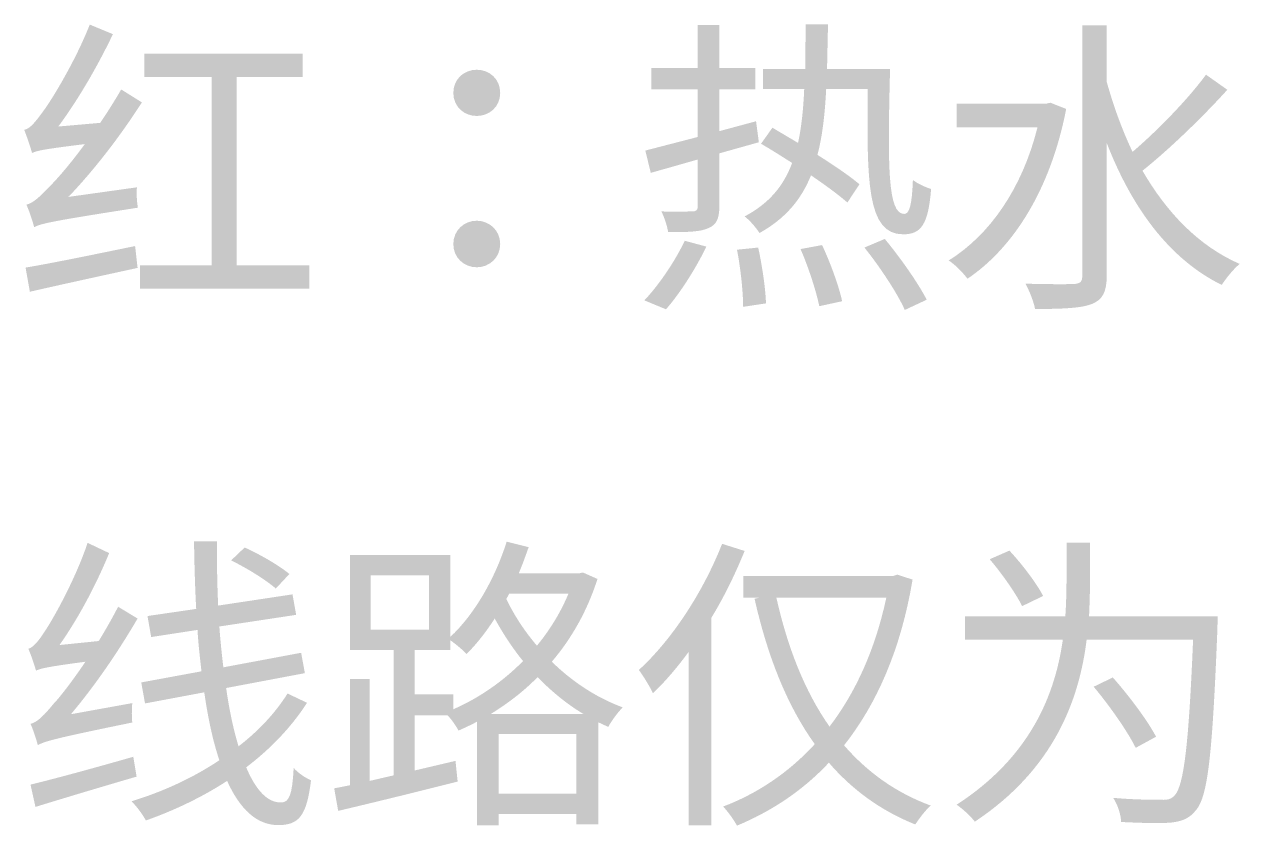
# Model space of a CAD drawing. Header units: millimetres. Extents: x -4600 to 229000, y -4300 to 19460.
# Drawn here: x 218210 to 219338, y 14892 to 15636 of the extents above; entities that cross this region are included whole.
import ezdxf

# ---------------------------------------------------------------- set-up
doc = ezdxf.new("R2010")
doc.units = ezdxf.units.MM
doc.header["$LTSCALE"] = 100
doc.layers.add('R2-LEGEND', color=7, linetype='Continuous', lineweight=18)

# ---------------------------------------------------------------- blocks, each defined once
blk = doc.blocks.new('A06_SHEET')
at = {"layer": 'R2-LEGEND'}
h = blk.add_hatch(color=256, dxfattribs=at)
edge = h.paths.add_edge_path()
edge.add_spline(control_points=[(18216.9, 15516.5), (18221.5, 15518.8), (18228.9, 15520.2), (18265.9, 15524.8)], knot_values=[0, 0, 0, 0, 1, 1, 1, 1], degree=3, periodic=0)
edge.add_spline(control_points=[(18265.9, 15524.8), (18252.7, 15506.7), (18240.4, 15492.7), (18235, 15487.3)], knot_values=[0, 0, 0, 0, 1, 1, 1, 1], degree=3, periodic=0)
edge.add_spline(control_points=[(18235, 15487.3), (18225.2, 15476.9), (18218.3, 15470.1), (18211.7, 15468.6)], knot_values=[0, 0, 0, 0, 1, 1, 1, 1], degree=3, periodic=0)
edge.add_spline(control_points=[(18211.7, 15468.6), (18214.3, 15462.9), (18217.8, 15452.3), (18218.9, 15447.7)], knot_values=[0, 0, 0, 0, 1, 1, 1, 1], degree=3, periodic=0)
edge.add_spline(control_points=[(18218.9, 15447.7), (18225.5, 15451.2), (18235.8, 15453.4), (18315.2, 15465.8)], knot_values=[0, 0, 0, 0, 1, 1, 1, 1], degree=3, periodic=0)
edge.add_spline(control_points=[(18315.2, 15465.8), (18314.3, 15470.3), (18313.7, 15479.2), (18314.3, 15484.7)], knot_values=[0, 0, 0, 0, 1, 1, 1, 1], degree=3, periodic=0)
edge.add_line((18314.3, 15484.7), (18250.7, 15475.8))
edge.add_spline(control_points=[(18250.7, 15475.8), (18274.8, 15501), (18298.6, 15531.9), (18318.9, 15563.5)], knot_values=[0, 0, 0, 0, 1, 1, 1, 1], degree=3, periodic=0)
edge.add_line((18318.9, 15563.5), (18299.7, 15575.5))
edge.add_spline(control_points=[(18299.7, 15575.5), (18293.7, 15565.2), (18287.1, 15554.6), (18280.2, 15544.5)], knot_values=[0, 0, 0, 0, 1, 1, 1, 1], degree=3, periodic=0)
edge.add_line((18280.2, 15544.5), (18241.3, 15541.1))
edge.add_spline(control_points=[(18241.3, 15541.1), (18259.6, 15565.8), (18277.6, 15596.7), (18292, 15626.8)], knot_values=[0, 0, 0, 0, 1, 1, 1, 1], degree=3, periodic=0)
edge.add_line((18292, 15626.8), (18270.5, 15635.7))
edge.add_spline(control_points=[(18270.5, 15635.7), (18257, 15601.3), (18234.4, 15564.6), (18227.2, 15555.2)], knot_values=[0, 0, 0, 0, 1, 1, 1, 1], degree=3, periodic=0)
edge.add_spline(control_points=[(18227.2, 15555.2), (18220.3, 15545.7), (18215.2, 15539.1), (18209.7, 15538)], knot_values=[0, 0, 0, 0, 1, 1, 1, 1], degree=3, periodic=0)
edge.add_spline(control_points=[(18209.7, 15538), (18212, 15531.9), (18215.8, 15521.3), (18216.9, 15516.5)], knot_values=[0, 0, 0, 0, 1, 1, 1, 1], degree=3, periodic=0)
h = blk.add_hatch(color=256, dxfattribs=at)
edge = h.paths.add_edge_path()
edge.add_line((18834.9, 15635.4), (18834.9, 15595.5))
edge.add_line((18834.9, 15595.5), (18791.9, 15595.5))
edge.add_line((18791.9, 15595.5), (18791.9, 15575.5))
edge.add_line((18791.9, 15575.5), (18834.9, 15575.5))
edge.add_line((18834.9, 15575.5), (18834.9, 15531.4))
edge.add_line((18834.9, 15531.4), (18786.2, 15518.8))
edge.add_line((18786.2, 15518.8), (18791.3, 15498.1))
edge.add_line((18791.3, 15498.1), (18834.9, 15510.5))
edge.add_line((18834.9, 15510.5), (18834.9, 15466.9))
edge.add_spline(control_points=[(18834.9, 15466.9), (18834.9, 15463.5), (18833.4, 15462.3), (18829.7, 15462.3), (18826.3, 15462.3), (18814.2, 15462), (18801.1, 15462.3)], knot_values=[0, 0, 0, 0, 1, 1, 1, 2, 2, 2, 2], degree=3, periodic=0)
edge.add_spline(control_points=[(18801.1, 15462.3), (18803.9, 15456.9), (18806.5, 15448.9), (18807.4, 15443.1)], knot_values=[0, 0, 0, 0, 1, 1, 1, 1], degree=3, periodic=0)
edge.add_spline(control_points=[(18807.4, 15443.1), (18826, 15443.1), (18837.7, 15443.4), (18844.9, 15446.9)], knot_values=[0, 0, 0, 0, 1, 1, 1, 1], degree=3, periodic=0)
edge.add_spline(control_points=[(18844.9, 15446.9), (18852.3, 15450), (18854.9, 15455.7), (18854.9, 15466.9)], knot_values=[0, 0, 0, 0, 1, 1, 1, 1], degree=3, periodic=0)
edge.add_line((18854.9, 15466.9), (18854.9, 15516.2))
edge.add_line((18854.9, 15516.2), (18891.6, 15526.5))
edge.add_line((18891.6, 15526.5), (18889, 15546))
edge.add_line((18889, 15546), (18854.9, 15536.8))
edge.add_line((18854.9, 15536.8), (18854.9, 15575.5))
edge.add_line((18854.9, 15575.5), (18888.4, 15575.5))
edge.add_line((18888.4, 15575.5), (18888.4, 15595.5))
edge.add_line((18888.4, 15595.5), (18854.9, 15595.5))
edge.add_line((18854.9, 15595.5), (18854.9, 15635.4))
edge.add_line((18854.9, 15635.4), (18834.9, 15635.4))
h = blk.add_hatch(color=256, dxfattribs=at)
edge = h.paths.add_edge_path()
edge.add_line((18935.1, 15635.9), (18934.6, 15594.4))
edge.add_line((18934.6, 15594.4), (18895.6, 15594.4))
edge.add_line((18895.6, 15594.4), (18895.6, 15575.8))
edge.add_line((18895.6, 15575.8), (18933.7, 15575.8))
edge.add_spline(control_points=[(18933.7, 15575.8), (18932.9, 15556.9), (18931.1, 15540.3), (18928, 15525.9)], knot_values=[0, 0, 0, 0, 1, 1, 1, 1], degree=3, periodic=0)
edge.add_line((18928, 15525.9), (18904.2, 15540))
edge.add_line((18904.2, 15540), (18893.6, 15525.1))
edge.add_spline(control_points=[(18893.6, 15525.1), (18902.8, 15519.9), (18912.5, 15513.6), (18922.5, 15507.3)], knot_values=[0, 0, 0, 0, 1, 1, 1, 1], degree=3, periodic=0)
edge.add_spline(control_points=[(18922.5, 15507.3), (18914.5, 15485.8), (18901.1, 15469.8), (18878.4, 15457.7)], knot_values=[0, 0, 0, 0, 1, 1, 1, 1], degree=3, periodic=0)
edge.add_spline(control_points=[(18878.4, 15457.7), (18883, 15454.3), (18889.3, 15446.9), (18892.2, 15442.3)], knot_values=[0, 0, 0, 0, 1, 1, 1, 1], degree=3, periodic=0)
edge.add_spline(control_points=[(18892.2, 15442.3), (18915.9, 15455.5), (18930.8, 15472.9), (18940, 15495.8)], knot_values=[0, 0, 0, 0, 1, 1, 1, 1], degree=3, periodic=0)
edge.add_spline(control_points=[(18940, 15495.8), (18953.5, 15486.7), (18965.8, 15477.5), (18973.8, 15470.6)], knot_values=[0, 0, 0, 0, 1, 1, 1, 1], degree=3, periodic=0)
edge.add_line((18973.8, 15470.6), (18985, 15487.5))
edge.add_spline(control_points=[(18985, 15487.5), (18975.8, 15495.3), (18961.5, 15505), (18946, 15514.8)], knot_values=[0, 0, 0, 0, 1, 1, 1, 1], degree=3, periodic=0)
edge.add_spline(control_points=[(18946, 15514.8), (18950.6, 15532.2), (18952.9, 15552.3), (18954.1, 15575.8)], knot_values=[0, 0, 0, 0, 1, 1, 1, 1], degree=3, periodic=0)
edge.add_line((18954.1, 15575.8), (18992.7, 15575.8))
edge.add_spline(control_points=[(18992.7, 15575.8), (18991.9, 15491), (18991.6, 15440.8), (19025.7, 15441.1), (19042.3, 15441.1), (19048.9, 15450.3), (19051.5, 15483.2)], knot_values=[0, 0, 0, 0, 1, 1, 1, 2, 2, 2, 2], degree=3, periodic=0)
edge.add_spline(control_points=[(19051.5, 15483.2), (19046.3, 15484.7), (19038.9, 15488.1), (19034.6, 15491.5)], knot_values=[0, 0, 0, 0, 1, 1, 1, 1], degree=3, periodic=0)
edge.add_spline(control_points=[(19034.6, 15491.5), (19033.7, 15468.1), (19031.4, 15460), (19026.5, 15460), (19011.1, 15460), (19011.1, 15504.4), (19013.4, 15594.4)], knot_values=[0, 0, 0, 0, 1, 1, 1, 2, 2, 2, 2], degree=3, periodic=0)
edge.add_line((19013.4, 15594.4), (18954.9, 15594.4))
edge.add_line((18954.9, 15594.4), (18955.8, 15635.9))
edge.add_line((18955.8, 15635.9), (18935.1, 15635.9))
h = blk.add_hatch(color=256, dxfattribs=at)
edge = h.paths.add_edge_path()
edge.add_spline(control_points=[(19306.7, 15589.2), (19289.8, 15566.3), (19262, 15537.7), (19238.5, 15517.6)], knot_values=[0, 0, 0, 0, 1, 1, 1, 1], degree=3, periodic=0)
edge.add_spline(control_points=[(19238.5, 15517.6), (19228.8, 15538), (19220.8, 15560), (19214.5, 15582.7)], knot_values=[0, 0, 0, 0, 1, 1, 1, 1], degree=3, periodic=0)
edge.add_line((19214.5, 15582.7), (19214.5, 15635.1))
edge.add_line((19214.5, 15635.1), (19191.8, 15635.1))
edge.add_line((19191.8, 15635.1), (19191.8, 15402.4))
edge.add_spline(control_points=[(19191.8, 15402.4), (19191.8, 15397), (19189.8, 15395.3), (19184.1, 15395), (19178.4, 15394.7), (19160, 15394.7), (19139.1, 15395.3)], knot_values=[0, 0, 0, 0, 1, 1, 1, 2, 2, 2, 2], degree=3, periodic=0)
edge.add_spline(control_points=[(19139.1, 15395.3), (19142.6, 15389), (19146.9, 15378.1), (19148, 15371.8)], knot_values=[0, 0, 0, 0, 1, 1, 1, 1], degree=3, periodic=0)
edge.add_spline(control_points=[(19148, 15371.8), (19174.7, 15371.8), (19191, 15372.7), (19200.7, 15376.4)], knot_values=[0, 0, 0, 0, 1, 1, 1, 1], degree=3, periodic=0)
edge.add_spline(control_points=[(19200.7, 15376.4), (19210.5, 15380.4), (19214.5, 15387.3), (19214.5, 15402.4)], knot_values=[0, 0, 0, 0, 1, 1, 1, 1], degree=3, periodic=0)
edge.add_line((19214.5, 15402.4), (19214.5, 15525.9))
edge.add_spline(control_points=[(19214.5, 15525.9), (19237.4, 15466.9), (19271.8, 15418.5), (19321.3, 15394.1)], knot_values=[0, 0, 0, 0, 1, 1, 1, 1], degree=3, periodic=0)
edge.add_spline(control_points=[(19321.3, 15394.1), (19325.3, 15400.4), (19332.5, 15409.3), (19338, 15413.6)], knot_values=[0, 0, 0, 0, 1, 1, 1, 1], degree=3, periodic=0)
edge.add_spline(control_points=[(19338, 15413.6), (19299.8, 15430.2), (19270.1, 15461.5), (19247.7, 15500.1)], knot_values=[0, 0, 0, 0, 1, 1, 1, 1], degree=3, periodic=0)
edge.add_spline(control_points=[(19247.7, 15500.1), (19272.6, 15519.9), (19303.6, 15550), (19326.5, 15575.2)], knot_values=[0, 0, 0, 0, 1, 1, 1, 1], degree=3, periodic=0)
edge.add_line((19326.5, 15575.2), (19306.7, 15589.2))
blk.add_hatch(color=256, dxfattribs=at).paths.add_polyline_path([(18317.2, 15412.2), (18317.2, 15390.7), (18474.2, 15390.7), (18474.2, 15412.2), (18406.8, 15412.2), (18406.8, 15587.2), (18468.2, 15587.2), (18468.2, 15608.7), (18321.2, 15608.7), (18321.2, 15587.2), (18383.6, 15587.2), (18383.6, 15412.2), (18317.2, 15412.2)])
h = blk.add_hatch(color=256, dxfattribs=at)
edge = h.paths.add_edge_path()
edge.add_spline(control_points=[(18629.7, 15550.9), (18641.2, 15550.9), (18651.5, 15559.2), (18651.5, 15572.3), (18651.5, 15585.5), (18641.2, 15593.8), (18629.7, 15593.8), (18618.3, 15593.8), (18608, 15585.5), (18608, 15572.3), (18608, 15559.2), (18618.3, 15550.9), (18629.7, 15550.9)], knot_values=[0, 0, 0, 0, 1, 1, 1, 2, 2, 2, 3, 3, 3, 4, 4, 4, 4], degree=3, periodic=0)
h = blk.add_hatch(color=256, dxfattribs=at)
edge = h.paths.add_edge_path()
edge.add_line((19075.2, 15562.3), (19075.2, 15540.5))
edge.add_line((19075.2, 15540.5), (19150.3, 15540.5))
edge.add_spline(control_points=[(19150.3, 15540.5), (19136, 15483.2), (19105.6, 15440.3), (19067.8, 15416.8)], knot_values=[0, 0, 0, 0, 1, 1, 1, 1], degree=3, periodic=0)
edge.add_spline(control_points=[(19067.8, 15416.8), (19073.2, 15413.6), (19081.5, 15405), (19085.3, 15399.9)], knot_values=[0, 0, 0, 0, 1, 1, 1, 1], degree=3, periodic=0)
edge.add_spline(control_points=[(19085.3, 15399.9), (19127.4, 15428.2), (19162.3, 15482.1), (19176.9, 15557.4)], knot_values=[0, 0, 0, 0, 1, 1, 1, 1], degree=3, periodic=0)
edge.add_line((19176.9, 15557.4), (19162.3, 15563.2))
edge.add_line((19162.3, 15563.2), (19158.3, 15562.3))
edge.add_line((19158.3, 15562.3), (19075.2, 15562.3))
h = blk.add_hatch(color=256, dxfattribs=at)
edge = h.paths.add_edge_path()
edge.add_spline(control_points=[(18629.7, 15410.5), (18641.2, 15410.5), (18651.5, 15419.1), (18651.5, 15432), (18651.5, 15445.1), (18641.2, 15453.7), (18629.7, 15453.7), (18618.3, 15453.7), (18608, 15445.1), (18608, 15432), (18608, 15419.1), (18618.3, 15410.5), (18629.7, 15410.5)], knot_values=[0, 0, 0, 0, 1, 1, 1, 2, 2, 2, 3, 3, 3, 4, 4, 4, 4], degree=3, periodic=0)
h = blk.add_hatch(color=256, dxfattribs=at)
edge = h.paths.add_edge_path()
edge.add_spline(control_points=[(18822.8, 15435.1), (18813.4, 15415.3), (18798.2, 15393.3), (18785.3, 15379.8)], knot_values=[0, 0, 0, 0, 1, 1, 1, 1], degree=3, periodic=0)
edge.add_line((18785.3, 15379.8), (18805.4, 15371.5))
edge.add_spline(control_points=[(18805.4, 15371.5), (18818.5, 15386.4), (18833.2, 15409.6), (18842.9, 15429.7)], knot_values=[0, 0, 0, 0, 1, 1, 1, 1], degree=3, periodic=0)
edge.add_line((18842.9, 15429.7), (18822.8, 15435.1))
h = blk.add_hatch(color=256, dxfattribs=at)
edge = h.paths.add_edge_path()
edge.add_spline(control_points=[(18989.6, 15428.8), (19003.9, 15411), (19020.2, 15386.4), (19027.1, 15370.9)], knot_values=[0, 0, 0, 0, 1, 1, 1, 1], degree=3, periodic=0)
edge.add_line((19027.1, 15370.9), (19047.4, 15380.4))
edge.add_spline(control_points=[(19047.4, 15380.4), (19039.7, 15395.6), (19022.8, 15419.6), (19008.5, 15436.8)], knot_values=[0, 0, 0, 0, 1, 1, 1, 1], degree=3, periodic=0)
edge.add_line((19008.5, 15436.8), (18989.6, 15428.8))
h = blk.add_hatch(color=256, dxfattribs=at)
edge = h.paths.add_edge_path()
edge.add_line((18210.9, 15410.2), (18214.9, 15387.8))
edge.add_spline(control_points=[(18214.9, 15387.8), (18242.4, 15394.1), (18279.4, 15402.2), (18314.9, 15409.9)], knot_values=[0, 0, 0, 0, 1, 1, 1, 1], degree=3, periodic=0)
edge.add_line((18314.9, 15409.9), (18312.6, 15430.2))
edge.add_spline(control_points=[(18312.6, 15430.2), (18275.1, 15422.5), (18236.4, 15414.5), (18210.9, 15410.2)], knot_values=[0, 0, 0, 0, 1, 1, 1, 1], degree=3, periodic=0)
h = blk.add_hatch(color=256, dxfattribs=at)
edge = h.paths.add_edge_path()
edge.add_spline(control_points=[(18871.3, 15426.8), (18874.7, 15409.6), (18877, 15387.3), (18877, 15373.8)], knot_values=[0, 0, 0, 0, 1, 1, 1, 1], degree=3, periodic=0)
edge.add_line((18877, 15373.8), (18898.2, 15377))
edge.add_spline(control_points=[(18898.2, 15377), (18897.9, 15390.1), (18894.7, 15411.9), (18891, 15428.8)], knot_values=[0, 0, 0, 0, 1, 1, 1, 1], degree=3, periodic=0)
edge.add_line((18891, 15428.8), (18871.3, 15426.8))
h = blk.add_hatch(color=256, dxfattribs=at)
edge = h.paths.add_edge_path()
edge.add_spline(control_points=[(18930.3, 15427.4), (18937.7, 15410.5), (18944.9, 15388.1), (18947.7, 15374.4)], knot_values=[0, 0, 0, 0, 1, 1, 1, 1], degree=3, periodic=0)
edge.add_line((18947.7, 15374.4), (18968.9, 15379))
edge.add_spline(control_points=[(18968.9, 15379), (18966.1, 15392.4), (18958.1, 15414.5), (18950.3, 15431.1)], knot_values=[0, 0, 0, 0, 1, 1, 1, 1], degree=3, periodic=0)
edge.add_line((18950.3, 15431.1), (18930.3, 15427.4))
h = blk.add_hatch(color=256, dxfattribs=at)
edge = h.paths.add_edge_path()
edge.add_spline(control_points=[(18220.6, 15036.2), (18224.6, 15038.2), (18231.5, 15039.9), (18266.5, 15044.5)], knot_values=[0, 0, 0, 0, 1, 1, 1, 1], degree=3, periodic=0)
edge.add_spline(control_points=[(18266.5, 15044.5), (18253.9, 15025.9), (18242.7, 15011.5), (18237.2, 15005.8)], knot_values=[0, 0, 0, 0, 1, 1, 1, 1], degree=3, periodic=0)
edge.add_spline(control_points=[(18237.2, 15005.8), (18228.4, 14995.2), (18221.8, 14988.1), (18215.5, 14986.9)], knot_values=[0, 0, 0, 0, 1, 1, 1, 1], degree=3, periodic=0)
edge.add_spline(control_points=[(18215.5, 14986.9), (18218, 14981.5), (18221.2, 14971.4), (18222.3, 14967.1)], knot_values=[0, 0, 0, 0, 1, 1, 1, 1], degree=3, periodic=0)
edge.add_spline(control_points=[(18222.3, 14967.1), (18228.4, 14970.6), (18238.1, 14973.4), (18310, 14988.1)], knot_values=[0, 0, 0, 0, 1, 1, 1, 1], degree=3, periodic=0)
edge.add_spline(control_points=[(18310, 14988.1), (18309.4, 14992.4), (18309.4, 15000.4), (18310, 15006.1)], knot_values=[0, 0, 0, 0, 1, 1, 1, 1], degree=3, periodic=0)
edge.add_line((18310, 15006.1), (18253, 14995.8))
edge.add_spline(control_points=[(18253, 14995.8), (18274.8, 15021.6), (18296.5, 15053.1), (18314.9, 15084.6)], knot_values=[0, 0, 0, 0, 1, 1, 1, 1], degree=3, periodic=0)
edge.add_line((18314.9, 15084.6), (18296.8, 15095.5))
edge.add_spline(control_points=[(18296.8, 15095.5), (18291.4, 15084.9), (18285.1, 15074), (18278.8, 15063.7)], knot_values=[0, 0, 0, 0, 1, 1, 1, 1], degree=3, periodic=0)
edge.add_line((18278.8, 15063.7), (18242.4, 15060))
edge.add_spline(control_points=[(18242.4, 15060), (18259.6, 15084.3), (18276.2, 15115.3), (18288.5, 15145.3)], knot_values=[0, 0, 0, 0, 1, 1, 1, 1], degree=3, periodic=0)
edge.add_line((18288.5, 15145.3), (18268.5, 15154.8))
edge.add_spline(control_points=[(18268.5, 15154.8), (18257, 15120.4), (18236.1, 15083.7), (18229.8, 15074.3), (18223.5, 15064.5), (18218.6, 15058), (18213.5, 15056.5)], knot_values=[0, 0, 0, 0, 1, 1, 1, 2, 2, 2, 2], degree=3, periodic=0)
edge.add_spline(control_points=[(18213.5, 15056.5), (18216, 15050.8), (18219.5, 15040.5), (18220.6, 15036.2)], knot_values=[0, 0, 0, 0, 1, 1, 1, 1], degree=3, periodic=0)
h = blk.add_hatch(color=256, dxfattribs=at)
edge = h.paths.add_edge_path()
edge.add_spline(control_points=[(18454.1, 15015), (18442.7, 14996.9), (18427.2, 14980.3), (18408.6, 14966)], knot_values=[0, 0, 0, 0, 1, 1, 1, 1], degree=3, periodic=0)
edge.add_spline(control_points=[(18408.6, 14966), (18404, 14981.2), (18400, 14999.5), (18397.1, 15020.1)], knot_values=[0, 0, 0, 0, 1, 1, 1, 1], degree=3, periodic=0)
edge.add_line((18397.1, 15020.1), (18470.2, 15033.9))
edge.add_line((18470.2, 15033.9), (18466.7, 15052.8))
edge.add_line((18466.7, 15052.8), (18394.5, 15039.3))
edge.add_spline(control_points=[(18394.5, 15039.3), (18393.1, 15051.4), (18391.7, 15064), (18390.8, 15077.2)], knot_values=[0, 0, 0, 0, 1, 1, 1, 1], degree=3, periodic=0)
edge.add_line((18390.8, 15077.2), (18462.1, 15088))
edge.add_line((18462.1, 15088), (18458.7, 15107))
edge.add_line((18458.7, 15107), (18389.7, 15096.6))
edge.add_spline(control_points=[(18389.7, 15096.6), (18388.8, 15115.8), (18388.5, 15135.6), (18388.5, 15156.2)], knot_values=[0, 0, 0, 0, 1, 1, 1, 1], degree=3, periodic=0)
edge.add_line((18388.5, 15156.2), (18367.3, 15156.2))
edge.add_spline(control_points=[(18367.3, 15156.2), (18367.6, 15134.7), (18368.2, 15113.8), (18369.3, 15093.5)], knot_values=[0, 0, 0, 0, 1, 1, 1, 1], degree=3, periodic=0)
edge.add_line((18369.3, 15093.5), (18324.1, 15086.9))
edge.add_line((18324.1, 15086.9), (18327.5, 15067.4))
edge.add_line((18327.5, 15067.4), (18370.5, 15074))
edge.add_spline(control_points=[(18370.5, 15074), (18371.3, 15060.8), (18372.8, 15047.9), (18374.2, 15035.6)], knot_values=[0, 0, 0, 0, 1, 1, 1, 1], degree=3, periodic=0)
edge.add_line((18374.2, 15035.6), (18318.3, 15025.3))
edge.add_line((18318.3, 15025.3), (18321.8, 15005.8))
edge.add_line((18321.8, 15005.8), (18376.8, 15016.1))
edge.add_spline(control_points=[(18376.8, 15016.1), (18380.2, 14992.4), (18384.8, 14970.9), (18390.8, 14953.1)], knot_values=[0, 0, 0, 0, 1, 1, 1, 1], degree=3, periodic=0)
edge.add_spline(control_points=[(18390.8, 14953.1), (18366.5, 14936.8), (18338.4, 14923.9), (18309.2, 14915)], knot_values=[0, 0, 0, 0, 1, 1, 1, 1], degree=3, periodic=0)
edge.add_spline(control_points=[(18309.2, 14915), (18314.3, 14910.1), (18319.8, 14902.4), (18322.6, 14897.2)], knot_values=[0, 0, 0, 0, 1, 1, 1, 1], degree=3, periodic=0)
edge.add_spline(control_points=[(18322.6, 14897.2), (18349.5, 14906.7), (18375, 14919), (18398, 14933.9)], knot_values=[0, 0, 0, 0, 1, 1, 1, 1], degree=3, periodic=0)
edge.add_spline(control_points=[(18398, 14933.9), (18409.7, 14908.1), (18425.2, 14892.9), (18445.5, 14892.9), (18465.3, 14892.9), (18471.9, 14902.4), (18475.9, 14934.5)], knot_values=[0, 0, 0, 0, 1, 1, 1, 2, 2, 2, 2], degree=3, periodic=0)
edge.add_spline(control_points=[(18475.9, 14934.5), (18471, 14936.5), (18464.1, 14941.1), (18459.8, 14945.9)], knot_values=[0, 0, 0, 0, 1, 1, 1, 1], degree=3, periodic=0)
edge.add_spline(control_points=[(18459.8, 14945.9), (18458.4, 14920.4), (18455.6, 14913.9), (18447.8, 14913.9), (18435.2, 14913.9), (18424.6, 14925.6), (18415.7, 14946.5)], knot_values=[0, 0, 0, 0, 1, 1, 1, 2, 2, 2, 2], degree=3, periodic=0)
edge.add_spline(control_points=[(18415.7, 14946.5), (18438.4, 14963.7), (18457.8, 14984), (18472.2, 15006.4)], knot_values=[0, 0, 0, 0, 1, 1, 1, 1], degree=3, periodic=0)
edge.add_line((18472.2, 15006.4), (18454.1, 15015))
edge = h.paths.add_edge_path(flags=0)
edge.add_spline(control_points=[(18401.7, 15138.5), (18416, 15131.6), (18434.1, 15120.4), (18443.2, 15112.4)], knot_values=[0, 0, 0, 0, 1, 1, 1, 1], degree=3, periodic=0)
edge.add_line((18443.2, 15112.4), (18455.8, 15125.9))
edge.add_spline(control_points=[(18455.8, 15125.9), (18446.7, 15133.6), (18428.3, 15144.2), (18414.3, 15150.5)], knot_values=[0, 0, 0, 0, 1, 1, 1, 1], degree=3, periodic=0)
edge.add_line((18414.3, 15150.5), (18401.7, 15138.5))
h = blk.add_hatch(color=256, dxfattribs=at)
edge = h.paths.add_edge_path()
edge.add_line((18497.4, 14927), (18501.1, 14906.1))
edge.add_spline(control_points=[(18501.1, 14906.1), (18531.5, 14913.3), (18572.7, 14923.3), (18612, 14933.3)], knot_values=[0, 0, 0, 0, 1, 1, 1, 1], degree=3, periodic=0)
edge.add_line((18612, 14933.3), (18610, 14952.5))
edge.add_line((18610, 14952.5), (18572.2, 14943.6))
edge.add_line((18572.2, 14943.6), (18572.2, 14994.9))
edge.add_line((18572.2, 14994.9), (18602.5, 14994.9))
edge.add_spline(control_points=[(18602.5, 14994.9), (18606.5, 14990.9), (18610.5, 14984.9), (18612.8, 14980.6)], knot_values=[0, 0, 0, 0, 1, 1, 1, 1], degree=3, periodic=0)
edge.add_spline(control_points=[(18612.8, 14980.6), (18618.6, 14983.2), (18624.3, 14985.8), (18630, 14988.9)], knot_values=[0, 0, 0, 0, 1, 1, 1, 1], degree=3, periodic=0)
edge.add_line((18630, 14988.9), (18630, 14892.7))
edge.add_line((18630, 14892.7), (18650.1, 14892.7))
edge.add_line((18650.1, 14892.7), (18650.1, 14903.3))
edge.add_line((18650.1, 14903.3), (18722.3, 14903.3))
edge.add_line((18722.3, 14903.3), (18722.3, 14893.5))
edge.add_line((18722.3, 14893.5), (18742.6, 14893.5))
edge.add_line((18742.6, 14893.5), (18742.6, 14988.3))
edge.add_line((18742.6, 14988.3), (18751.8, 14984))
edge.add_spline(control_points=[(18751.8, 14984), (18754.9, 14989.8), (18761, 14998.1), (18765.3, 15002.1)], knot_values=[0, 0, 0, 0, 1, 1, 1, 1], degree=3, periodic=0)
edge.add_spline(control_points=[(18765.3, 15002.1), (18739.2, 15011.8), (18717.4, 15027), (18699.4, 15044.5)], knot_values=[0, 0, 0, 0, 1, 1, 1, 1], degree=3, periodic=0)
edge.add_spline(control_points=[(18699.4, 15044.5), (18717.7, 15066), (18732.3, 15091.5), (18741.8, 15121.3)], knot_values=[0, 0, 0, 0, 1, 1, 1, 1], degree=3, periodic=0)
edge.add_line((18741.8, 15121.3), (18728.3, 15127.3))
edge.add_line((18728.3, 15127.3), (18724.3, 15126.4))
edge.add_line((18724.3, 15126.4), (18668.7, 15126.4))
edge.add_spline(control_points=[(18668.7, 15126.4), (18672.1, 15134.5), (18675, 15142.5), (18677.9, 15150.8)], knot_values=[0, 0, 0, 0, 1, 1, 1, 1], degree=3, periodic=0)
edge.add_line((18677.9, 15150.8), (18657.5, 15155.9))
edge.add_spline(control_points=[(18657.5, 15155.9), (18646.6, 15121.3), (18627.7, 15088.6), (18605.1, 15067.4)], knot_values=[0, 0, 0, 0, 1, 1, 1, 1], degree=3, periodic=0)
edge.add_line((18605.1, 15067.4), (18605.1, 15143.6))
edge.add_line((18605.1, 15143.6), (18512, 15143.6))
edge.add_line((18512, 15143.6), (18512, 15055.4))
edge.add_line((18512, 15055.4), (18552.7, 15055.4))
edge.add_line((18552.7, 15055.4), (18552.7, 14939.1))
edge.add_line((18552.7, 14939.1), (18530.3, 14933.9))
edge.add_line((18530.3, 14933.9), (18530.3, 15028.5))
edge.add_line((18530.3, 15028.5), (18512, 15028.5))
edge.add_line((18512, 15028.5), (18512, 14929.9))
edge.add_line((18512, 14929.9), (18497.4, 14927))
edge = h.paths.add_edge_path(flags=0)
edge.add_spline(control_points=[(18672.7, 15045.1), (18653.5, 15025.6), (18630.9, 15010.4), (18608, 15000.4)], knot_values=[0, 0, 0, 0, 1, 1, 1, 1], degree=3, periodic=0)
edge.add_line((18608, 15000.4), (18608, 15014.1))
edge.add_line((18608, 15014.1), (18572.2, 15014.1))
edge.add_line((18572.2, 15014.1), (18572.2, 15055.4))
edge.add_line((18572.2, 15055.4), (18605.1, 15055.4))
edge.add_line((18605.1, 15055.4), (18605.1, 15064.5))
edge.add_spline(control_points=[(18605.1, 15064.5), (18610, 15061.1), (18617.1, 15055.1), (18620.3, 15051.7)], knot_values=[0, 0, 0, 0, 1, 1, 1, 1], degree=3, periodic=0)
edge.add_spline(control_points=[(18620.3, 15051.7), (18629.5, 15060.8), (18638.3, 15072), (18646.4, 15084.6)], knot_values=[0, 0, 0, 0, 1, 1, 1, 1], degree=3, periodic=0)
edge.add_spline(control_points=[(18646.4, 15084.6), (18653.5, 15071.7), (18662.1, 15058.2), (18672.7, 15045.1)], knot_values=[0, 0, 0, 0, 1, 1, 1, 1], degree=3, periodic=0)
h.paths.add_polyline_path([(18650.1, 14922.2), (18650.1, 14977.5), (18722.3, 14977.5), (18722.3, 14922.2), (18650.1, 14922.2)], flags=0)
edge = h.paths.add_edge_path(flags=0)
edge.add_spline(control_points=[(18642.9, 14996.1), (18658.1, 15005.5), (18673, 15016.7), (18686.2, 15030.2)], knot_values=[0, 0, 0, 0, 1, 1, 1, 1], degree=3, periodic=0)
edge.add_spline(control_points=[(18686.2, 15030.2), (18698.5, 15017.6), (18712.5, 15005.8), (18728.6, 14996.1)], knot_values=[0, 0, 0, 0, 1, 1, 1, 1], degree=3, periodic=0)
edge.add_line((18728.6, 14996.1), (18642.9, 14996.1))
edge = h.paths.add_edge_path(flags=0)
edge.add_spline(control_points=[(18714.8, 15107.5), (18707.4, 15089.8), (18697.4, 15073.7), (18685.6, 15059.4)], knot_values=[0, 0, 0, 0, 1, 1, 1, 1], degree=3, periodic=0)
edge.add_spline(control_points=[(18685.6, 15059.4), (18673.6, 15073.4), (18664.1, 15088.3), (18657.2, 15102.7)], knot_values=[0, 0, 0, 0, 1, 1, 1, 1], degree=3, periodic=0)
edge.add_line((18657.2, 15102.7), (18659.8, 15107.5))
edge.add_line((18659.8, 15107.5), (18714.8, 15107.5))
h.paths.add_polyline_path([(18531.2, 15124.7), (18585.3, 15124.7), (18585.3, 15074.3), (18531.2, 15074.3), (18531.2, 15124.7)], flags=0)
h = blk.add_hatch(color=256, dxfattribs=at)
edge = h.paths.add_edge_path()
edge.add_spline(control_points=[(18857.5, 15153.9), (18839.7, 15108.7), (18810.8, 15064.8), (18780.2, 15036.8)], knot_values=[0, 0, 0, 0, 1, 1, 1, 1], degree=3, periodic=0)
edge.add_spline(control_points=[(18780.2, 15036.8), (18784.2, 15031.6), (18791, 15020.4), (18793.3, 15015.3)], knot_values=[0, 0, 0, 0, 1, 1, 1, 1], degree=3, periodic=0)
edge.add_spline(control_points=[(18793.3, 15015.3), (18804.8, 15026.2), (18815.7, 15039.1), (18826.3, 15053.4)], knot_values=[0, 0, 0, 0, 1, 1, 1, 1], degree=3, periodic=0)
edge.add_line((18826.3, 15053.4), (18826.3, 14892.7))
edge.add_line((18826.3, 14892.7), (18847.5, 14892.7))
edge.add_line((18847.5, 14892.7), (18847.5, 15085.2))
edge.add_spline(control_points=[(18847.5, 15085.2), (18859.5, 15104.9), (18869.8, 15126.1), (18878.4, 15147.3)], knot_values=[0, 0, 0, 0, 1, 1, 1, 1], degree=3, periodic=0)
edge.add_line((18878.4, 15147.3), (18857.5, 15153.9))
h = blk.add_hatch(color=256, dxfattribs=at)
edge = h.paths.add_edge_path()
edge.add_line((19177.2, 15155.1), (19177.2, 15121.3))
edge.add_spline(control_points=[(19177.2, 15121.3), (19177.2, 15110.4), (19176.9, 15098.9), (19176.1, 15086.6)], knot_values=[0, 0, 0, 0, 1, 1, 1, 1], degree=3, periodic=0)
edge.add_line((19176.1, 15086.6), (19083, 15086.6))
edge.add_line((19083, 15086.6), (19083, 15065.1))
edge.add_line((19083, 15065.1), (19173.8, 15065.1))
edge.add_spline(control_points=[(19173.8, 15065.1), (19166.6, 15014.1), (19144, 14956.5), (19075.2, 14911.8)], knot_values=[0, 0, 0, 0, 1, 1, 1, 1], degree=3, periodic=0)
edge.add_spline(control_points=[(19075.2, 14911.8), (19080.4, 14908.4), (19088.4, 14901), (19092.1, 14896.1)], knot_values=[0, 0, 0, 0, 1, 1, 1, 1], degree=3, periodic=0)
edge.add_spline(control_points=[(19092.1, 14896.1), (19165.5, 14944.8), (19189, 15009), (19195.9, 15065.1)], knot_values=[0, 0, 0, 0, 1, 1, 1, 1], degree=3, periodic=0)
edge.add_line((19195.9, 15065.1), (19294.7, 15065.1))
edge.add_spline(control_points=[(19294.7, 15065.1), (19290.7, 14967.7), (19286.1, 14929.3), (19277.5, 14920.4)], knot_values=[0, 0, 0, 0, 1, 1, 1, 1], degree=3, periodic=0)
edge.add_spline(control_points=[(19277.5, 14920.4), (19274.4, 14917), (19271.2, 14916.1), (19264.9, 14916.4)], knot_values=[0, 0, 0, 0, 1, 1, 1, 1], degree=3, periodic=0)
edge.add_spline(control_points=[(19264.9, 14916.4), (19258, 14916.4), (19240, 14916.4), (19220.5, 14918.2)], knot_values=[0, 0, 0, 0, 1, 1, 1, 1], degree=3, periodic=0)
edge.add_spline(control_points=[(19220.5, 14918.2), (19224.8, 14911.8), (19227.7, 14902.4), (19227.9, 14895.8)], knot_values=[0, 0, 0, 0, 1, 1, 1, 1], degree=3, periodic=0)
edge.add_spline(control_points=[(19227.9, 14895.8), (19245.7, 14894.9), (19263.8, 14894.4), (19273.8, 14895.2)], knot_values=[0, 0, 0, 0, 1, 1, 1, 1], degree=3, periodic=0)
edge.add_spline(control_points=[(19273.8, 14895.2), (19284.4, 14896.4), (19291, 14898.7), (19297.6, 14907)], knot_values=[0, 0, 0, 0, 1, 1, 1, 1], degree=3, periodic=0)
edge.add_spline(control_points=[(19297.6, 14907), (19308.7, 14920.2), (19312.7, 14960.6), (19317.3, 15075.4)], knot_values=[0, 0, 0, 0, 1, 1, 1, 1], degree=3, periodic=0)
edge.add_spline(control_points=[(19317.3, 15075.4), (19317.3, 15078.9), (19317.6, 15086.6), (19317.6, 15086.6)], knot_values=[0, 0, 0, 0, 1, 1, 1, 1], degree=3, periodic=0)
edge.add_line((19317.6, 15086.6), (19198.1, 15086.6))
edge.add_spline(control_points=[(19198.1, 15086.6), (19198.7, 15098.6), (19199, 15110.4), (19199, 15121)], knot_values=[0, 0, 0, 0, 1, 1, 1, 1], degree=3, periodic=0)
edge.add_line((19199, 15121), (19199, 15155.1))
edge.add_line((19199, 15155.1), (19177.2, 15155.1))
edge = h.paths.add_edge_path(flags=0)
edge.add_spline(control_points=[(19202.4, 15021.3), (19217.1, 15003.8), (19234, 14979.7), (19241.4, 14964.6)], knot_values=[0, 0, 0, 0, 1, 1, 1, 1], degree=3, periodic=0)
edge.add_line((19241.4, 14964.6), (19260.3, 14974.9))
edge.add_spline(control_points=[(19260.3, 14974.9), (19252.6, 14989.8), (19235.1, 15013), (19220.2, 15029.9)], knot_values=[0, 0, 0, 0, 1, 1, 1, 1], degree=3, periodic=0)
edge.add_line((19220.2, 15029.9), (19202.4, 15021.3))
edge = h.paths.add_edge_path(flags=0)
edge.add_spline(control_points=[(19105.9, 15139.6), (19117.4, 15126.1), (19130.2, 15107.8), (19136, 15096.1)], knot_values=[0, 0, 0, 0, 1, 1, 1, 1], degree=3, periodic=0)
edge.add_line((19136, 15096.1), (19155.5, 15105.5))
edge.add_spline(control_points=[(19155.5, 15105.5), (19149.4, 15117.3), (19136, 15135), (19124.2, 15147.6)], knot_values=[0, 0, 0, 0, 1, 1, 1, 1], degree=3, periodic=0)
edge.add_line((19124.2, 15147.6), (19105.9, 15139.6))
h = blk.add_hatch(color=256, dxfattribs=at)
edge = h.paths.add_edge_path()
edge.add_line((18877.3, 15124.1), (18877.3, 15103.8))
edge.add_line((18877.3, 15103.8), (18891.6, 15103.8))
edge.add_line((18891.6, 15103.8), (18887.6, 15102.9))
edge.add_spline(control_points=[(18887.6, 15102.9), (18899.6, 15049.9), (18917.4, 15004.4), (18943.5, 14968)], knot_values=[0, 0, 0, 0, 1, 1, 1, 1], degree=3, periodic=0)
edge.add_spline(control_points=[(18943.5, 14968), (18918.8, 14941.1), (18889.6, 14921.9), (18858.4, 14910.1)], knot_values=[0, 0, 0, 0, 1, 1, 1, 1], degree=3, periodic=0)
edge.add_spline(control_points=[(18858.4, 14910.1), (18862.7, 14905.8), (18868.4, 14897.8), (18871.3, 14892.4)], knot_values=[0, 0, 0, 0, 1, 1, 1, 1], degree=3, periodic=0)
edge.add_spline(control_points=[(18871.3, 14892.4), (18902.8, 14905.5), (18932, 14924.5), (18956.6, 14950.8)], knot_values=[0, 0, 0, 0, 1, 1, 1, 1], degree=3, periodic=0)
edge.add_spline(control_points=[(18956.6, 14950.8), (18978.1, 14925.9), (19004.5, 14906.4), (19036.8, 14893.5)], knot_values=[0, 0, 0, 0, 1, 1, 1, 1], degree=3, periodic=0)
edge.add_spline(control_points=[(19036.8, 14893.5), (19040.3, 14898.7), (19046.3, 14907), (19051.2, 14911)], knot_values=[0, 0, 0, 0, 1, 1, 1, 1], degree=3, periodic=0)
edge.add_spline(control_points=[(19051.2, 14911), (19018.5, 14923), (18992.2, 14942.2), (18970.7, 14966.9)], knot_values=[0, 0, 0, 0, 1, 1, 1, 1], degree=3, periodic=0)
edge.add_spline(control_points=[(18970.7, 14966.9), (19000.8, 15005), (19023.4, 15055.4), (19034.3, 15120.7)], knot_values=[0, 0, 0, 0, 1, 1, 1, 1], degree=3, periodic=0)
edge.add_line((19034.3, 15120.7), (19020.2, 15125.3))
edge.add_line((19020.2, 15125.3), (19016.5, 15124.1))
edge.add_line((19016.5, 15124.1), (18877.3, 15124.1))
edge = h.paths.add_edge_path(flags=0)
edge.add_line((18907.9, 15103.8), (19009.9, 15103.8))
edge.add_spline(control_points=[(19009.9, 15103.8), (18999.6, 15055.7), (18981.3, 15015.8), (18957.2, 14984.3)], knot_values=[0, 0, 0, 0, 1, 1, 1, 1], degree=3, periodic=0)
edge.add_spline(control_points=[(18957.2, 14984.3), (18934, 15017.3), (18918.2, 15058), (18907.9, 15103.8)], knot_values=[0, 0, 0, 0, 1, 1, 1, 1], degree=3, periodic=0)
h = blk.add_hatch(color=256, dxfattribs=at)
edge = h.paths.add_edge_path()
edge.add_line((18215.5, 14930.5), (18220.1, 14909.8))
edge.add_spline(control_points=[(18220.1, 14909.8), (18246.4, 14917.9), (18280.8, 14928.2), (18314, 14937.9)], knot_values=[0, 0, 0, 0, 1, 1, 1, 1], degree=3, periodic=0)
edge.add_line((18314, 14937.9), (18310.9, 14956.3))
edge.add_spline(control_points=[(18310.9, 14956.3), (18275.6, 14946.2), (18239.2, 14936.2), (18215.5, 14930.5)], knot_values=[0, 0, 0, 0, 1, 1, 1, 1], degree=3, periodic=0)

msp = doc.modelspace()

# ---------------------------------------------------------------- block references
msp.add_blockref('A06_SHEET', (200000, 0))

doc.saveas('drawing.dxf')
